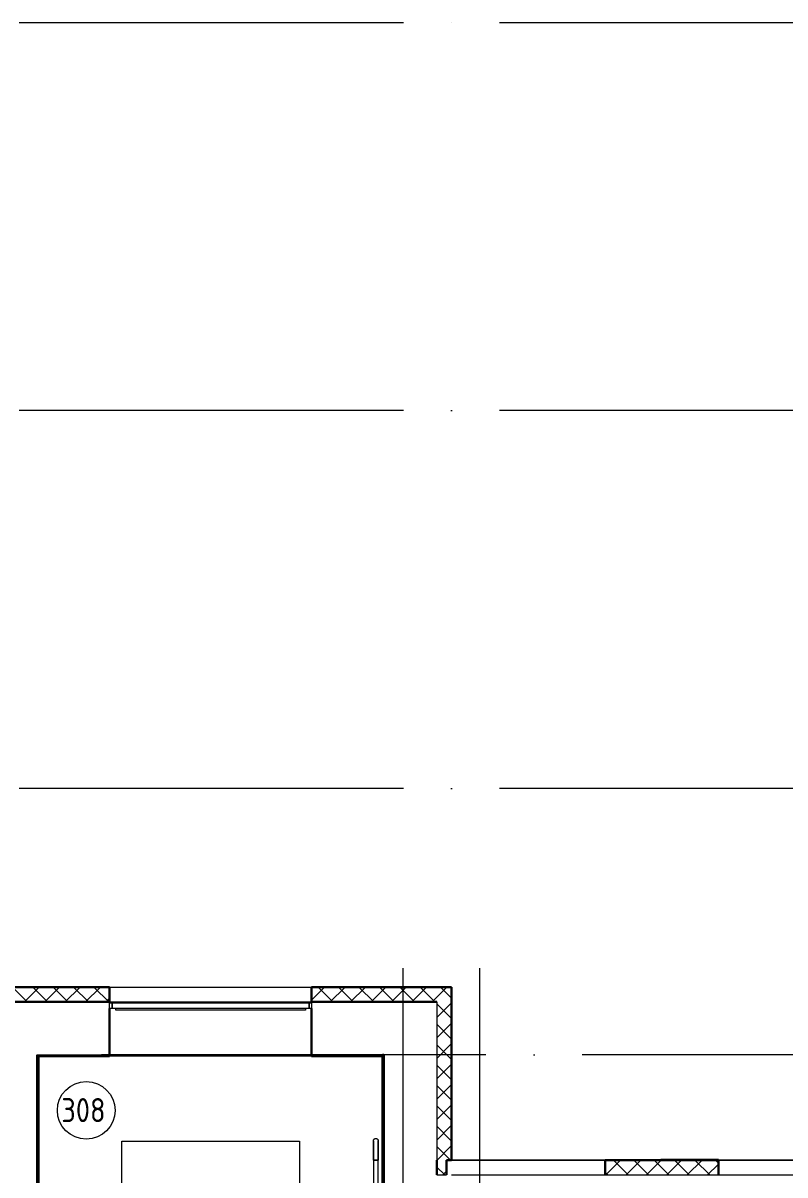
# Model space of a CAD drawing. Header units: millimetres. Extents: x -421858 to 614926, y -468665 to 141641.
# Drawn here: x 264194 to 272124, y -2413 to 9567 of the extents above; entities that cross this region are included whole.
import ezdxf

# ---------------------------------------------------------------- set-up
doc = ezdxf.new("R2010")
doc.units = ezdxf.units.MM
doc.linetypes.add('ADSK_Линия сетки', pattern=[25, 20, -2.5, 0, -2.5])
for name, color, linetype, lineweight in [('Марки помещений', 252, 'Continuous', 20), ('Ограждение', 252, 'Continuous', 9), ('Окна', 252, 'Continuous', 9), ('Оси', 252, 'Continuous', 9), ('Стены внутренние', 7, 'Continuous', 18), ('Стены наружные', 7, 'Continuous', 18), ('Стены штриховка', 252, 'Continuous', 9), ('Стрелки вверх', 252, 'Continuous', 18)]:
    doc.layers.add(name, color=color, linetype=linetype, lineweight=lineweight)
doc.styles.add('GOST Common_2', font='', dxfattribs={"width": 0.9, "height": 250})
doc.styles.get('GOST Common_2').set_extended_font_data('GOST type B')

# ---------------------------------------------------------------- blocks, each defined once
blk = doc.blocks.new('3 этаж')
at = {"layer": 'Марки помещений', "color": 251, "true_color": 0x636466}
blk.add_circle((264852, -1742), 300, dxfattribs=at)
at = {"layer": 'Ограждение', "color": 251, "true_color": 0x636466}
for p, q in [((267853, -2037), (267854, -2036)), ((267854, -2036), (267855, -2036)), ((267855, -2036), (267856, -2036)), ((267856, -2036), (267857, -2035)), ((267857, -2035), (267858, -2035)), ((267858, -2035), (267859, -2034)), ((267859, -2034), (267860, -2034)), ((267860, -2034), (267861, -2034)), ((267861, -2034), (267862, -2034)), ((267862, -2034), (267863, -2034)), ((267863, -2034), (267864, -2034)), ((267864, -2034), (267865, -2033)), ((267865, -2033), (267866, -2033)), ((267866, -2033), (267866, -2033)), ((267866, -2033), (267867, -2033)), ((267867, -2033), (267868, -2034)), ((267868, -2034), (267869, -2034)), ((267869, -2034), (267870, -2034)), ((267870, -2034), (267871, -2034)), ((267871, -2034), (267872, -2034)), ((267872, -2034), (267873, -2034)), ((267873, -2034), (267874, -2035)), ((267874, -2035), (267875, -2035)), ((267875, -2035), (267876, -2035)), ((267876, -2035), (267876, -2036)), ((267876, -2036), (267877, -2036)), ((267877, -2036), (267878, -2037)), ((267841, -2053), (267842, -2052)), ((267841, -2054), (267841, -2053)), ((267841, -2053), (267841, -2053)), ((267841, -2055), (267841, -2054)), ((267841, -2056), (267841, -2055)), ((267841, -2057), (267841, -2056)), ((267841, -2058), (267841, -2057)), ((267841, -2059), (267841, -2058)), ((267841, -2058), (267841, -2058)), ((267841, -2058), (267841, -2059)), ((267841, -2060), (267841, -2059)), ((267841, -2059), (267841, -2059)), ((267841, -2059), (267841, -2059)), ((267841, -2059), (267841, -2060)), ((267841, -2061), (267841, -2060)), ((267841, -2060), (267841, -2061)), ((267841, -2063), (267841, -2061)), ((267841, -2061), (267841, -2062)), ((267841, -2062), (267841, -2064)), ((267841, -2065), (267841, -2063)), ((267841, -2064), (267841, -2066)), ((267841, -2067), (267841, -2065)), ((267841, -2066), (267841, -2069)), ((267841, -2069), (267841, -2067)), ((267841, -2072), (267841, -2069)), ((267841, -2069), (267841, -2071)), ((267841, -2071), (267841, -2074)), ((267841, -2075), (267841, -2072)), ((267841, -2074), (267841, -2077)), ((267841, -2078), (267841, -2075)), ((267841, -2077), (267841, -2081)), ((267841, -2082), (267841, -2078)), ((267841, -2081), (267841, -2085)), ((267841, -2086), (267841, -2082)), ((267841, -2085), (267841, -2089)), ((267841, -2090), (267841, -2086)), ((267841, -2089), (267841, -2093)), ((267841, -2095), (267841, -2090)), ((267841, -2093), (267841, -2098)), ((267841, -2099), (267841, -2095)), ((267841, -2098), (267841, -2103)), ((267841, -2104), (267841, -2099)), ((267841, -2103), (267841, -2108)), ((267841, -2110), (267841, -2104)), ((267841, -2108), (267841, -2113)), ((267841, -2115), (267841, -2110)), ((267841, -2113), (267841, -2119)), ((267841, -2121), (267841, -2115)), ((267841, -2119), (267841, -2125)), ((267841, -2127), (267841, -2121)), ((267841, -2125), (267841, -2131)), ((267841, -2133), (267841, -2127)), ((267841, -2131), (267841, -2137)), ((267841, -2139), (267841, -2133)), ((267841, -2137), (267841, -2144)), ((267841, -2146), (267841, -2139)), ((267841, -2144), (267841, -2150)), ((267841, -2152), (267841, -2146)), ((267841, -2150), (267841, -2157)), ((267841, -2159), (267841, -2152)), ((267842, -2050), (267843, -2049)), ((267842, -2051), (267842, -2050)), ((267842, -2052), (267842, -2051)), ((267843, -2048), (267844, -2047)), ((267843, -2049), (267843, -2048)), ((267844, -2046), (267845, -2045)), ((267844, -2047), (267844, -2046)), ((267845, -2045), (267845, -2044)), ((267845, -2044), (267846, -2044)), ((267846, -2043), (267847, -2042)), ((267846, -2044), (267846, -2043)), ((267847, -2042), (267848, -2041)), ((267848, -2041), (267849, -2040)), ((267848, -2041), (267848, -2041)), ((267849, -2040), (267850, -2039)), ((267850, -2039), (267851, -2039)), ((267851, -2038), (267852, -2037)), ((267851, -2039), (267851, -2038)), ((267852, -2037), (267853, -2037)), ((267878, -2037), (267879, -2037)), ((267879, -2037), (267880, -2038)), ((267880, -2038), (267881, -2038)), ((267881, -2038), (267881, -2039)), ((267881, -2039), (267882, -2040)), ((267882, -2040), (267883, -2040)), ((267883, -2040), (267884, -2041)), ((267884, -2041), (267884, -2042)), ((267884, -2042), (267885, -2043)), ((267885, -2043), (267886, -2043)), ((267886, -2043), (267886, -2044)), ((267886, -2044), (267887, -2045)), ((267887, -2045), (267887, -2046)), ((267887, -2046), (267888, -2047)), ((267888, -2047), (267888, -2048)), ((267888, -2048), (267889, -2048)), ((267889, -2048), (267889, -2049)), ((267889, -2049), (267889, -2050)), ((267889, -2050), (267890, -2051)), ((267890, -2051), (267890, -2052)), ((267890, -2052), (267890, -2053)), ((267890, -2053), (267890, -2054)), ((267890, -2054), (267891, -2055)), ((267891, -2055), (267891, -2056)), ((267891, -2056), (267891, -2057)), ((267891, -2057), (267891, -2058)), ((267891, -2058), (267891, -2058)), ((267891, -2059), (267891, -2058)), ((267891, -2058), (267891, -2058)), ((267891, -2058), (267891, -2059)), ((267891, -2060), (267891, -2059)), ((267891, -2059), (267891, -2059)), ((267891, -2059), (267891, -2059)), ((267891, -2059), (267891, -2060)), ((267891, -2061), (267891, -2060)), ((267891, -2060), (267891, -2061)), ((267891, -2063), (267891, -2061)), ((267891, -2061), (267891, -2062)), ((267891, -2062), (267891, -2064)), ((267891, -2065), (267891, -2063)), ((267891, -2064), (267891, -2066)), ((267891, -2067), (267891, -2065)), ((267891, -2066), (267891, -2069)), ((267891, -2069), (267891, -2067)), ((267891, -2072), (267891, -2069)), ((267891, -2069), (267891, -2071)), ((267891, -2071), (267891, -2074)), ((267891, -2075), (267891, -2072)), ((267891, -2074), (267891, -2077)), ((267891, -2078), (267891, -2075)), ((267891, -2077), (267891, -2081)), ((267891, -2082), (267891, -2078)), ((267891, -2081), (267891, -2085)), ((267891, -2086), (267891, -2082)), ((267891, -2085), (267891, -2089)), ((267891, -2090), (267891, -2086)), ((267891, -2089), (267891, -2093)), ((267891, -2095), (267891, -2090)), ((267891, -2093), (267891, -2098)), ((267891, -2099), (267891, -2095)), ((267891, -2098), (267891, -2103)), ((267891, -2104), (267891, -2099)), ((267891, -2103), (267891, -2108)), ((267891, -2110), (267891, -2104)), ((267891, -2108), (267891, -2113)), ((267891, -2115), (267891, -2110)), ((267891, -2113), (267891, -2119)), ((267891, -2121), (267891, -2115)), ((267891, -2119), (267891, -2125)), ((267891, -2127), (267891, -2121)), ((267891, -2125), (267891, -2131)), ((267891, -2133), (267891, -2127)), ((267891, -2131), (267891, -2137)), ((267891, -2139), (267891, -2133)), ((267891, -2137), (267891, -2144)), ((267891, -2146), (267891, -2139)), ((267891, -2144), (267891, -2150)), ((267891, -2152), (267891, -2146)), ((267891, -2150), (267891, -2157)), ((267891, -2159), (267891, -2152)), ((267841, -2157), (267841, -2164)), ((267841, -2166), (267841, -2159)), ((267841, -2164), (267841, -2171)), ((267841, -2173), (267841, -2166)), ((267841, -2171), (267841, -2179)), ((267841, -2181), (267841, -2173)), ((267841, -2179), (267841, -2186)), ((267841, -2188), (267841, -2181)), ((267841, -2186), (267841, -2193)), ((267841, -2196), (267841, -2188)), ((267841, -2193), (267841, -2201)), ((267841, -2203), (267841, -2196)), ((267841, -2201), (267841, -2209)), ((267841, -2211), (267841, -2203)), ((267841, -2209), (267841, -2217)), ((267841, -2219), (267841, -2211)), ((267841, -2217), (267841, -2224)), ((267841, -2227), (267841, -2219)), ((267841, -2224), (267841, -2232)), ((267841, -2235), (267841, -2227)), ((267841, -2232), (267841, -2240)), ((267841, -2242), (267841, -2235)), ((267841, -2240), (267841, -2248)), ((267841, -2250), (267841, -2242)), ((267841, -2248), (267841, -2256)), ((267841, -2258), (267841, -2250)), ((267841, -2256), (267841, -2258)), ((267841, -2258), (267841, -2564)), ((267891, -2258), (267841, -2258)), ((267841, -2258), (267866, -2258)), ((267866, -2258), (267891, -2258)), ((267891, -2157), (267891, -2164)), ((267891, -2166), (267891, -2159)), ((267891, -2164), (267891, -2171)), ((267891, -2173), (267891, -2166)), ((267891, -2171), (267891, -2179)), ((267891, -2181), (267891, -2173)), ((267891, -2179), (267891, -2186)), ((267891, -2188), (267891, -2181)), ((267891, -2186), (267891, -2193)), ((267891, -2196), (267891, -2188)), ((267891, -2193), (267891, -2201)), ((267891, -2203), (267891, -2196)), ((267891, -2201), (267891, -2209)), ((267891, -2211), (267891, -2203)), ((267891, -2209), (267891, -2217)), ((267891, -2219), (267891, -2211)), ((267891, -2217), (267891, -2224)), ((267891, -2227), (267891, -2219)), ((267891, -2224), (267891, -2232)), ((267891, -2235), (267891, -2227)), ((267891, -2232), (267891, -2240)), ((267891, -2242), (267891, -2235)), ((267891, -2240), (267891, -2248)), ((267891, -2250), (267891, -2242)), ((267891, -2248), (267891, -2256)), ((267891, -2258), (267891, -2250)), ((267891, -2256), (267891, -2258)), ((267891, -2564), (267891, -2258))]:
    blk.add_line(p, q, dxfattribs=at)
at = {"layer": 'Окна', "color": 251, "true_color": 0x636466}
for p, q in [((265096, -681), (265096, -623)), ((265096, -623), (265121, -623)), ((265121, -681), (265096, -681)), ((265121, -623), (265121, -681)), ((265121, -623), (267171, -623)), ((265121, -681), (265121, -623)), ((267171, -681), (265121, -681)), ((265159, -698), (265159, -681)), ((267133, -698), (265159, -698)), ((267133, -681), (267133, -698)), ((267171, -681), (267171, -623)), ((267171, -623), (267196, -623)), ((267171, -623), (267171, -681)), ((267196, -681), (267171, -681)), ((267196, -623), (267196, -681))]:
    blk.add_line(p, q, dxfattribs=at)
at = {"layer": 'Оси', "color": 251, "linetype": 'ADSK_Линия сетки', "ltscale": 200, "true_color": 0x636466}
for p, q in [((283153, 9567), (237074, 9567)), ((283153, 5537), (237074, 5537)), ((283153, 1607), (237074, 1607)), ((268146, -263), (268146, -30120)), ((268946, -263), (268946, -31390)), ((314013, -1163), (237074, -1163))]:
    blk.add_line(p, q, dxfattribs=at)
at = {"layer": 'Стены внутренние', "color": 251, "lineweight": 30, "true_color": 0x636466}
for p, q in [((263639, -461), (265096, -461)), ((265096, -623), (265096, -461)), ((268653, -461), (267196, -461)), ((267196, -623), (267196, -461)), ((268653, -461), (268653, -2261)), ((265096, -613), (263791, -613)), ((265096, -681), (265096, -1163)), ((268501, -613), (267196, -613)), ((267196, -681), (267196, -1163)), ((264341, -8358), (264341, -1163)), ((267936, -1163), (267951, -1163)), ((268501, -2413), (268501, -2261)), ((268601, -2413), (268601, -2261)), ((268653, -2261), (268601, -2261)), ((271431, -2261), (270251, -2261)), ((270251, -2261), (270251, -2413)), ((271431, -2413), (271431, -2261))]:
    blk.add_line(p, q, dxfattribs=at)
at = {"layer": 'Стены внутренние', "color": 251, "linetype": 'Continuous', "lineweight": 9, "true_color": 0x636466}
for p, q in [((264237, -613), (264087, -463)), ((264210, -613), (264360, -463)), ((264449, -613), (264299, -463)), ((264422, -613), (264572, -463)), ((264662, -613), (264512, -463)), ((264634, -613), (264784, -463)), ((264696, -463), (264695, -461)), ((264874, -613), (264724, -463)), ((264846, -613), (264996, -463)), ((265086, -613), (264936, -463)), ((267196, -597), (267330, -463)), ((267419, -613), (267269, -463)), ((267392, -613), (267542, -463)), ((267631, -613), (267481, -463)), ((267604, -613), (267754, -463)), ((267844, -613), (267694, -463)), ((267747, -461), (267746, -463)), ((267816, -613), (267966, -463)), ((268056, -613), (267906, -463)), ((268028, -613), (268178, -463)), ((268268, -613), (268118, -463)), ((268240, -613), (268390, -463)), ((268480, -613), (268330, -463)), ((268501, -565), (268602, -463)), ((268651, -572), (268542, -463)), ((268568, -463), (268566, -461)), ((268569, -461), (268567, -463)), ((265058, -613), (265096, -576)), ((268452, -613), (268501, -565)), ((267207, -613), (267196, -602)), ((268501, -777), (268651, -627)), ((268651, -784), (268501, -634)), ((268651, -673), (268653, -673)), ((268501, -989), (268651, -839)), ((268651, -996), (268501, -846)), ((268501, -1201), (268651, -1051)), ((268651, -1209), (268501, -1059)), ((268652, -1016), (268651, -1014)), ((268501, -1414), (268651, -1264)), ((268651, -1421), (268501, -1271)), ((268653, -1221), (268651, -1217)), ((268651, -1283), (268653, -1283)), ((268501, -1626), (268651, -1476)), ((268651, -1633), (268501, -1483)), ((268651, -1486), (268653, -1486)), ((268567, -1761), (268501, -1695)), ((268501, -1838), (268577, -1761)), ((268651, -1845), (268567, -1761)), ((268577, -1761), (268651, -1688)), ((268651, -1791), (268653, -1791)), ((268501, -2050), (268651, -1900)), ((268651, -2057), (268501, -1907)), ((268501, -2262), (268651, -2112)), ((268643, -2261), (268501, -2119)), ((268653, -2144), (268651, -2148)), ((270259, -2413), (270409, -2263)), ((270311, -2263), (270310, -2261)), ((270492, -2413), (270342, -2263)), ((270462, -2261), (270461, -2263)), ((270471, -2413), (270621, -2263)), ((270704, -2413), (270554, -2263)), ((270683, -2413), (270833, -2263)), ((270916, -2413), (270766, -2263)), ((270895, -2413), (271045, -2263)), ((271128, -2413), (270978, -2263)), ((271107, -2413), (271257, -2263)), ((271341, -2413), (271191, -2263)), ((271367, -2263), (271365, -2261)), ((271429, -2289), (271403, -2263)), ((268583, -2413), (268501, -2331)), ((268562, -2413), (268601, -2374)), ((270280, -2413), (270251, -2384)), ((271319, -2413), (271429, -2304))]:
    blk.add_line(p, q, dxfattribs=at)
at = {"layer": 'Стены внутренние', "color": 251, "true_color": 0x636466}
for p, q in [((265096, -461), (267196, -461)), ((265096, -613), (267196, -613)), ((268501, -613), (268501, -2261)), ((267936, -1163), (267196, -1163)), ((268599, -2263), (268601, -2263)), ((268653, -2261), (270251, -2261)), ((271431, -2261), (273131, -2261)), ((268501, -2413), (268601, -2413)), ((268653, -2413), (287211, -2413))]:
    blk.add_line(p, q, dxfattribs=at)
at = {"layer": 'Стены наружные', "color": 251, "true_color": 0x636466}
for p, q in [((264341, -1163), (267196, -1163)), ((267196, -1178), (265096, -1178)), ((268653, -2256), (270831, -2256)), ((271431, -2256), (273586, -2256))]:
    blk.add_line(p, q, dxfattribs=at)
at = {"layer": 'Стены наружные', "color": 251, "lineweight": 30, "true_color": 0x636466}
for p, q in [((264356, -1178), (265096, -1178)), ((264356, -8343), (264356, -1178)), ((265096, -1178), (265096, -1163)), ((267196, -1178), (267196, -1163)), ((267196, -1178), (267936, -1178)), ((267936, -8343), (267936, -1178)), ((267951, -8478), (267951, -1163)), ((271431, -2256), (270831, -2256)), ((270831, -2256), (270831, -2261)), ((271431, -2261), (271431, -2256))]:
    blk.add_line(p, q, dxfattribs=at)
at = {"layer": 'Стены наружные', "color": 251, "linetype": 'Continuous', "lineweight": 9, "true_color": 0x636466}
for p, q in [((264493, -1178), (264508, -1163)), ((264917, -1178), (264932, -1163)), ((267463, -1178), (267478, -1163)), ((267887, -1178), (267902, -1163)), ((264341, -1331), (264356, -1316)), ((267936, -1554), (267951, -1539)), ((264341, -1755), (264356, -1740)), ((267936, -1979), (267951, -1964)), ((264341, -2179), (264356, -2164)), ((271365, -2261), (271362, -2256)), ((267936, -2403), (267951, -2388))]:
    blk.add_line(p, q, dxfattribs=at)
at = {"layer": 'Стены штриховка', "color": 251, "true_color": 0x636466}
for p, q in [((263639, -463), (265094, -463)), ((265094, -463), (265094, -537)), ((267198, -537), (267198, -463)), ((267198, -463), (268653, -463)), ((268651, -461), (268651, -2261)), ((265094, -537), (265096, -537)), ((267196, -537), (267198, -537)), ((268501, -2261), (268501, -2263)), ((268599, -2337), (268599, -2263)), ((271429, -2263), (270253, -2263)), ((270253, -2263), (270253, -2337)), ((271429, -2337), (271429, -2263)), ((268601, -2337), (268599, -2337)), ((270251, -2337), (270253, -2337)), ((271429, -2337), (271431, -2337))]:
    blk.add_line(p, q, dxfattribs=at)
at = {"layer": 'Стрелки вверх', "color": 251, "true_color": 0x636466}
for p, q in [((265221, -2063), (267071, -2063)), ((265221, -2858), (265221, -2063)), ((267071, -2063), (267071, -2858))]:
    blk.add_line(p, q, dxfattribs=at)
at = {"layer": 'Марки помещений', "color": 251, "true_color": 0x636466, "style": 'GOST Common_2', "width": 0.9}
blk.add_text('308', height=250, dxfattribs=at).set_placement((264593, -1864))

msp = doc.modelspace()

# ---------------------------------------------------------------- block references
msp.add_blockref('3 этаж', (0, 0))

doc.saveas('drawing.dxf')
